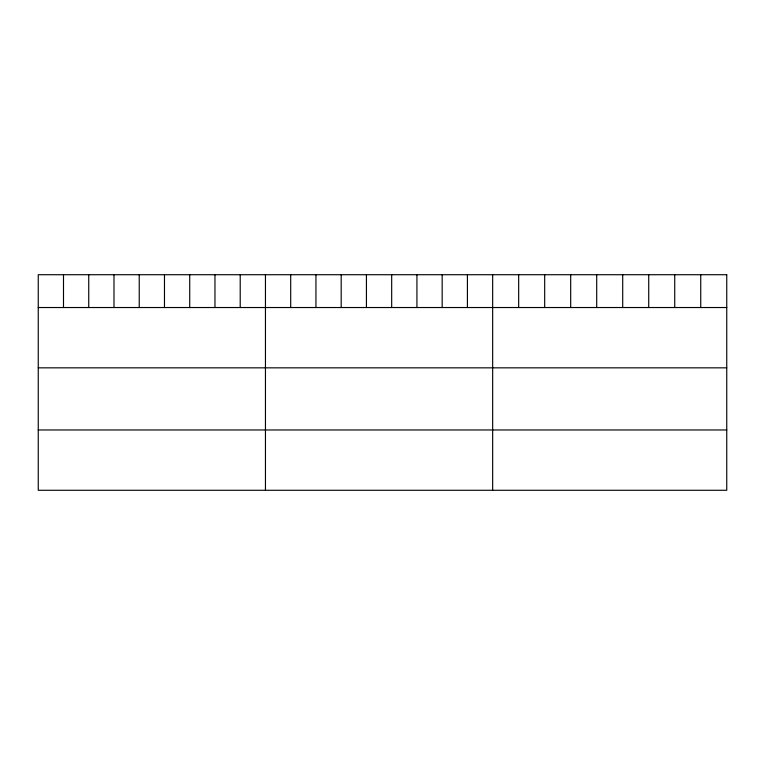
<?xml version="1.0" encoding="UTF-8"?>
<svg xmlns="http://www.w3.org/2000/svg" width="765" height="765" viewBox="0 0 765 765"><rect width="100%" height="100%" fill="white"/><g stroke="black" fill="none" stroke-linecap="round" stroke-linejoin="round"><path stroke-width="1.15" d="M38.25 307.53L726.75 307.53M38.25 367.841L726.75 367.841M38.25 429.968L726.75 429.968M700.74 274.721L700.74 307.53M674.73 274.721L674.73 307.53M648.72 274.721L648.72 307.53M622.71 274.721L622.71 307.53M596.7 274.721L596.7 307.53M570.69 274.721L570.69 307.53M544.68 274.721L544.68 307.53M518.67 274.721L518.67 307.53M492.66 274.721L492.66 490.279M467.415 274.721L467.415 307.53M442.17 274.721L442.17 307.53M416.925 274.721L416.925 307.53M391.68 274.721L391.68 307.53M366.435 274.721L366.435 307.53M341.19 274.721L341.19 307.53M315.945 274.721L315.945 307.53M290.7 274.721L290.7 307.53M265.455 274.721L265.455 490.279M240.21 274.721L240.21 307.53M214.965 274.721L214.965 307.53M189.72 274.721L189.72 307.53M164.475 274.721L164.475 307.53M139.23 274.721L139.23 307.53M113.985 274.721L113.985 307.53M88.74 274.721L88.74 307.53M63.495 274.721L63.495 307.53M726.75 274.721L38.25 274.721L38.25 490.279L726.75 490.279L726.75 274.721"/></g></svg>
